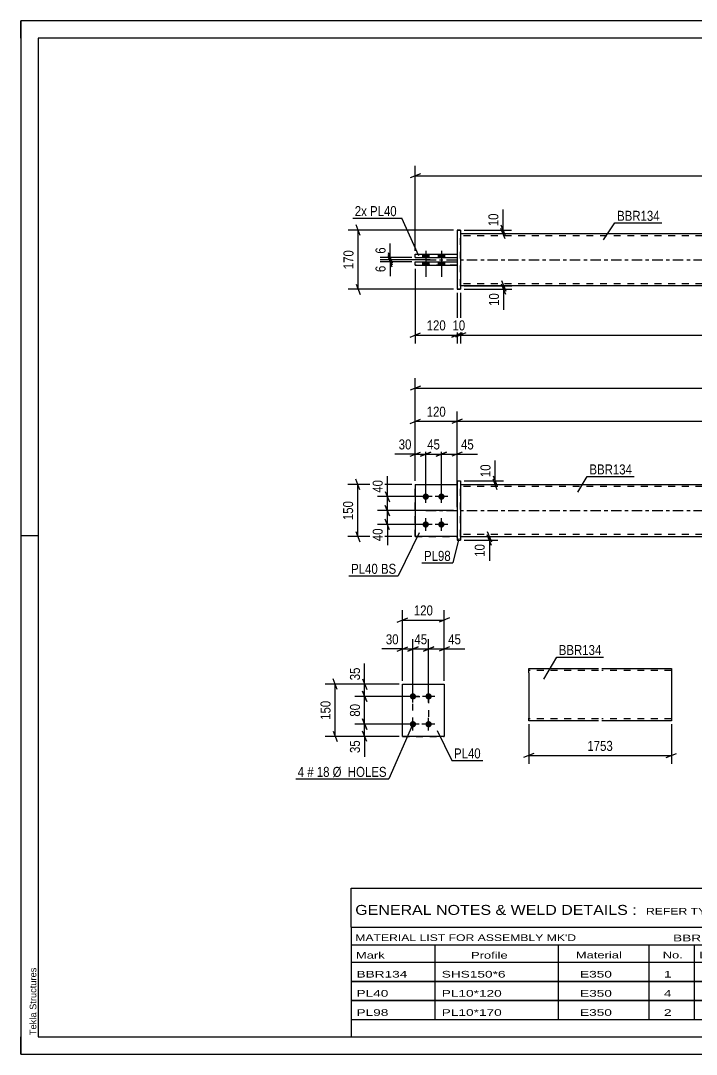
# Model space of a CAD drawing. Header units: millimetres. Extents: x 0 to 420, y 0 to 297.
# Drawn here: x 0 to 194.2, y 0 to 297 of the extents above; entities that cross this region are included whole.
import ezdxf

# ---------------------------------------------------------------- set-up
doc = ezdxf.new("R2010")
doc.units = ezdxf.units.MM
doc.linetypes.add('DXK_LINE_DOT2', pattern=[3.9198, 1.9599, -1.9599])
doc.linetypes.add('DXK_LINE_DOT3', pattern=[5.9187, 2.979, -0.9799, 0.9799, -0.9799])
doc.styles.add('Arial', font='ARIAL.TTF', dxfattribs={"height": 0.2})
doc.styles.add('Arial Narrow', font='ARIALN.TTF', dxfattribs={"height": 0.2})

# ---------------------------------------------------------------- blocks, each defined once
blk = doc.blocks.new('Unknown-580605680-1163')
at = {"color": 5, "linetype": 'Continuous'}
for p, q in [((420, 297), (0, 297)), ((0, 297), (0, 0)), ((0, 292), (0, 297)), ((415, 292), (5, 292)), ((5, 292), (5, 5)), ((5, 149), (0, 149)), ((0, 0), (0, 5)), ((5, 5), (415, 5)), ((0, 0), (420, 0))]:
    blk.add_line(p, q, dxfattribs=at)
at = {"color": 174, "linetype": 'Continuous', "style": 'Arial'}
blk.add_text('Tekla Structures', height=1.9102, rotation=90, dxfattribs=at).set_placement((4.5, 5.5))
blk = doc.blocks.new('Part-580605680-1818 - 1791')
at = {"color": 2, "linetype": 'Continuous'}
for p, q in [((125.41, 164.74), (126.41, 164.74)), ((125.41, 164.74), (125.41, 147.74)), ((126.41, 164.74), (126.41, 164.74)), ((126.41, 164.74), (126.41, 147.74)), ((125.41, 147.74), (126.41, 147.74))]:
    blk.add_line(p, q, dxfattribs=at)
at = {"color": 7, "linetype": 'DXK_LINE_DOT2'}
for p, q in [((125.41, 164.74), (126.41, 164.74)), ((125.41, 147.74), (126.41, 147.74))]:
    blk.add_line(p, q, dxfattribs=at)
blk = doc.blocks.new('Part-580605680-1808 - 1791')
at = {"color": 2, "linetype": 'Continuous'}
for p, q in [((113.41, 163.74), (125.41, 163.74)), ((113.41, 163.74), (113.41, 148.74)), ((125.41, 148.74), (113.41, 148.74)), ((113.41, 148.74), (113.41, 148.74))]:
    blk.add_line(p, q, dxfattribs=at)
at = {"color": 7, "linetype": 'DXK_LINE_DOT2'}
for p, q in [((113.41, 163.74), (125.41, 163.74)), ((125.41, 163.74), (125.41, 163.74)), ((125.41, 163.74), (125.41, 148.74)), ((113.41, 148.74), (125.41, 148.74))]:
    blk.add_line(p, q, dxfattribs=at)
blk = doc.blocks.new('Part-580605680-1813 - 1791')
at = {"color": 7, "linetype": 'DXK_LINE_DOT2'}
for p, q in [((113.41, 163.74), (125.41, 163.74)), ((113.41, 163.74), (125.41, 163.74)), ((113.41, 148.74), (113.41, 163.74)), ((125.41, 163.74), (125.41, 163.74)), ((125.41, 163.74), (125.41, 148.74)), ((113.41, 148.74), (125.41, 148.74)), ((125.41, 148.74), (113.41, 148.74)), ((113.41, 148.74), (113.41, 148.74))]:
    blk.add_line(p, q, dxfattribs=at)
blk = doc.blocks.new('Part-580605680-1828 - 1791')
at = {"color": 2, "linetype": 'Continuous'}
for p, q in [((126.41, 163.74), (301.73, 163.74)), ((126.41, 148.74), (301.73, 148.74))]:
    blk.add_line(p, q, dxfattribs=at)
at = {"color": 7, "linetype": 'DXK_LINE_DOT2'}
for p, q in [((126.41, 148.74), (126.41, 163.74)), ((301.73, 148.74), (301.73, 163.74)), ((301.73, 163.14), (126.41, 163.14)), ((301.73, 149.34), (126.41, 149.34))]:
    blk.add_line(p, q, dxfattribs=at)
at = {"color": 7, "linetype": 'DXK_LINE_DOT3'}
blk.add_line((116.41, 156.24), (311.73, 156.24), dxfattribs=at)
blk = doc.blocks.new('Bolt-580605680-1840 - 1791')
at = {"linetype": 'Continuous'}
for points in [[(116.41, 161.14), (116.6, 161.12), (116.78, 161.06), (116.94, 160.96), (117.08, 160.84), (117.19, 160.69), (117.27, 160.51), (117.31, 160.33), (117.31, 160.14), (117.27, 159.96), (117.19, 159.79), (117.08, 159.63), (116.94, 159.51), (116.78, 159.41), (116.6, 159.36), (116.41, 159.34), (116.22, 159.36), (116.04, 159.41), (115.88, 159.51), (115.74, 159.63), (115.63, 159.79), (115.55, 159.96), (115.52, 160.14), (115.52, 160.33), (115.55, 160.51), (115.63, 160.69), (115.74, 160.84), (115.88, 160.96), (116.04, 161.06), (116.22, 161.12)], [(120.91, 161.14), (121.1, 161.12), (121.28, 161.06), (121.44, 160.96), (121.58, 160.84), (121.69, 160.69), (121.77, 160.51), (121.81, 160.33), (121.81, 160.14), (121.77, 159.96), (121.69, 159.79), (121.58, 159.63), (121.44, 159.51), (121.28, 159.41), (121.1, 159.36), (120.91, 159.34), (120.72, 159.36), (120.54, 159.41), (120.38, 159.51), (120.24, 159.63), (120.13, 159.79), (120.05, 159.96), (120.02, 160.14), (120.02, 160.33), (120.05, 160.51), (120.13, 160.69), (120.24, 160.84), (120.38, 160.96), (120.54, 161.06), (120.72, 161.12)], [(116.41, 153.14), (116.6, 153.12), (116.78, 153.06), (116.94, 152.96), (117.08, 152.84), (117.19, 152.69), (117.27, 152.51), (117.31, 152.33), (117.31, 152.14), (117.27, 151.96), (117.19, 151.79), (117.08, 151.63), (116.94, 151.51), (116.78, 151.41), (116.6, 151.36), (116.41, 151.34), (116.22, 151.36), (116.04, 151.41), (115.88, 151.51), (115.74, 151.63), (115.63, 151.79), (115.55, 151.96), (115.52, 152.14), (115.52, 152.33), (115.55, 152.51), (115.63, 152.69), (115.74, 152.84), (115.88, 152.96), (116.04, 153.06), (116.22, 153.12)], [(120.91, 153.14), (121.1, 153.12), (121.28, 153.06), (121.44, 152.96), (121.58, 152.84), (121.69, 152.69), (121.77, 152.51), (121.81, 152.33), (121.81, 152.14), (121.77, 151.96), (121.69, 151.79), (121.58, 151.63), (121.44, 151.51), (121.28, 151.41), (121.1, 151.36), (120.91, 151.34), (120.72, 151.36), (120.54, 151.41), (120.38, 151.51), (120.24, 151.63), (120.13, 151.79), (120.05, 151.96), (120.02, 152.14), (120.02, 152.33), (120.05, 152.51), (120.13, 152.69), (120.24, 152.84), (120.38, 152.96), (120.54, 153.06), (120.72, 153.12)]]:
    blk.add_hatch(color=1, dxfattribs=at).paths.add_polyline_path(points)
at = {"color": 1, "linetype": 'Continuous'}
for p, q in [((116.41, 158.44), (116.41, 162.04)), ((120.91, 158.44), (120.91, 162.04)), ((118.21, 160.24), (114.61, 160.24)), ((122.71, 160.24), (119.11, 160.24)), ((118.21, 152.24), (114.61, 152.24)), ((116.41, 150.44), (116.41, 154.04)), ((122.71, 152.24), (119.11, 152.24)), ((120.91, 150.44), (120.91, 154.04))]:
    blk.add_line(p, q, dxfattribs=at)
blk = doc.blocks.new('Bolt-580605680-2132 - 2128')
at = {"linetype": 'Continuous'}
for points in [[(115.51, 228.91), (117.31, 228.91), (117.31, 229.91), (115.51, 229.91)], [(115.51, 228.91), (117.31, 228.91), (117.31, 229.91), (115.51, 229.91)], [(120.01, 228.91), (121.81, 228.91), (121.81, 229.91), (120.01, 229.91)], [(120.01, 228.91), (121.81, 228.91), (121.81, 229.91), (120.01, 229.91)], [(115.51, 226.71), (117.31, 226.71), (117.31, 227.71), (115.51, 227.71)], [(115.51, 226.71), (117.31, 226.71), (117.31, 227.71), (115.51, 227.71)], [(120.01, 226.71), (121.81, 226.71), (121.81, 227.71), (120.01, 227.71)], [(120.01, 226.71), (121.81, 226.71), (121.81, 227.71), (120.01, 227.71)]]:
    blk.add_hatch(color=1, dxfattribs=at).paths.add_polyline_path(points)
at = {"color": 1, "linetype": 'Continuous'}
for p, q in [((115.51, 229.91), (115.51, 228.91)), ((115.51, 229.91), (115.51, 228.91)), ((116.41, 230.91), (116.41, 223.41)), ((116.41, 230.91), (116.41, 223.41)), ((117.31, 229.91), (117.31, 228.91)), ((117.31, 229.91), (117.31, 228.91)), ((120.01, 229.91), (120.01, 228.91)), ((120.01, 229.91), (120.01, 228.91)), ((120.91, 230.91), (120.91, 223.41)), ((120.91, 230.91), (120.91, 223.41)), ((121.81, 229.91), (121.81, 228.91)), ((121.81, 229.91), (121.81, 228.91)), ((115.51, 227.71), (115.51, 226.71)), ((115.51, 227.71), (115.51, 226.71)), ((117.31, 227.71), (117.31, 226.71)), ((117.31, 227.71), (117.31, 226.71)), ((120.01, 227.71), (120.01, 226.71)), ((120.01, 227.71), (120.01, 226.71)), ((121.81, 227.71), (121.81, 226.71)), ((121.81, 227.71), (121.81, 226.71))]:
    blk.add_line(p, q, dxfattribs=at)
blk = doc.blocks.new('Part-580605680-2138 - 2128')
at = {"color": 2, "linetype": 'Continuous'}
for p, q in [((126.41, 235.81), (301.73, 235.81)), ((301.73, 220.81), (126.41, 220.81))]:
    blk.add_line(p, q, dxfattribs=at)
at = {"color": 7, "linetype": 'DXK_LINE_DOT2'}
for p, q in [((126.41, 220.81), (126.41, 235.81)), ((301.73, 235.21), (126.41, 235.21)), ((301.73, 235.81), (301.73, 220.81)), ((301.73, 221.41), (126.41, 221.41))]:
    blk.add_line(p, q, dxfattribs=at)
at = {"color": 7, "linetype": 'DXK_LINE_DOT3'}
blk.add_line((116.41, 228.31), (311.73, 228.31), dxfattribs=at)
blk = doc.blocks.new('Part-580605680-2144 - 2128')
at = {"color": 2, "linetype": 'Continuous'}
for p, q in [((113.41, 227.71), (125.41, 227.71)), ((113.41, 226.71), (113.41, 227.71)), ((113.41, 226.71), (125.41, 226.71)), ((113.41, 226.71), (113.41, 226.71))]:
    blk.add_line(p, q, dxfattribs=at)
at = {"color": 7, "linetype": 'DXK_LINE_DOT2'}
for p, q in [((113.41, 227.71), (125.41, 227.71)), ((125.41, 226.71), (113.41, 226.71)), ((125.41, 227.71), (125.41, 226.71))]:
    blk.add_line(p, q, dxfattribs=at)
blk = doc.blocks.new('Part-580605680-2149 - 2128')
at = {"color": 2, "linetype": 'Continuous'}
for p, q in [((113.41, 229.91), (125.41, 229.91)), ((113.41, 228.91), (113.41, 229.91)), ((113.41, 228.91), (125.41, 228.91)), ((113.41, 228.91), (113.41, 228.91))]:
    blk.add_line(p, q, dxfattribs=at)
at = {"color": 7, "linetype": 'DXK_LINE_DOT2'}
for p, q in [((113.41, 229.91), (125.41, 229.91)), ((113.41, 229.91), (113.41, 229.91)), ((113.41, 228.91), (125.41, 228.91)), ((125.41, 229.91), (125.41, 228.91))]:
    blk.add_line(p, q, dxfattribs=at)
blk = doc.blocks.new('Part-580605680-2150 - 2128')
at = {"color": 2, "linetype": 'Continuous'}
for p, q in [((125.41, 236.81), (126.41, 236.81)), ((125.41, 236.81), (125.41, 219.81)), ((126.41, 236.81), (126.41, 236.81)), ((126.41, 236.81), (126.41, 219.81)), ((126.41, 219.81), (125.41, 219.81)), ((125.41, 219.81), (125.41, 219.81))]:
    blk.add_line(p, q, dxfattribs=at)
at = {"color": 7, "linetype": 'DXK_LINE_DOT2'}
for p, q in [((126.41, 236.81), (125.41, 236.81)), ((126.41, 236.81), (126.41, 236.81)), ((125.41, 219.81), (126.41, 219.81))]:
    blk.add_line(p, q, dxfattribs=at)
blk = doc.blocks.new('Bolt-580605680-1444 - 1410')
at = {"linetype": 'Continuous'}
for points in [[(112.73, 101.95), (112.54, 101.97), (112.36, 102.02), (112.2, 102.12), (112.06, 102.24), (111.95, 102.4), (111.87, 102.57), (111.83, 102.75), (111.83, 102.94), (111.87, 103.12), (111.95, 103.3), (112.06, 103.45), (112.2, 103.57), (112.36, 103.67), (112.54, 103.73), (112.73, 103.75), (112.92, 103.73), (113.09, 103.67), (113.26, 103.57), (113.4, 103.45), (113.51, 103.3), (113.58, 103.12), (113.62, 102.94), (113.62, 102.75), (113.58, 102.57), (113.51, 102.4), (113.4, 102.24), (113.26, 102.12), (113.09, 102.02), (112.92, 101.97)], [(117.23, 101.95), (117.04, 101.97), (116.86, 102.02), (116.7, 102.12), (116.56, 102.24), (116.45, 102.4), (116.37, 102.57), (116.33, 102.75), (116.33, 102.94), (116.37, 103.12), (116.45, 103.3), (116.56, 103.45), (116.7, 103.57), (116.86, 103.67), (117.04, 103.73), (117.23, 103.75), (117.42, 103.73), (117.59, 103.67), (117.76, 103.57), (117.9, 103.45), (118.01, 103.3), (118.08, 103.12), (118.12, 102.94), (118.12, 102.75), (118.08, 102.57), (118.01, 102.4), (117.9, 102.24), (117.76, 102.12), (117.59, 102.02), (117.42, 101.97)], [(112.73, 93.95), (112.54, 93.97), (112.36, 94.02), (112.2, 94.12), (112.06, 94.24), (111.95, 94.4), (111.87, 94.57), (111.83, 94.75), (111.83, 94.94), (111.87, 95.12), (111.95, 95.3), (112.06, 95.45), (112.2, 95.57), (112.36, 95.67), (112.54, 95.73), (112.73, 95.75), (112.92, 95.73), (113.09, 95.67), (113.26, 95.57), (113.4, 95.45), (113.51, 95.3), (113.58, 95.12), (113.62, 94.94), (113.62, 94.75), (113.58, 94.57), (113.51, 94.4), (113.4, 94.24), (113.26, 94.12), (113.09, 94.02), (112.92, 93.97)], [(117.23, 93.95), (117.04, 93.97), (116.86, 94.02), (116.7, 94.12), (116.56, 94.24), (116.45, 94.4), (116.37, 94.57), (116.33, 94.75), (116.33, 94.94), (116.37, 95.12), (116.45, 95.3), (116.56, 95.45), (116.7, 95.57), (116.86, 95.67), (117.04, 95.73), (117.23, 95.75), (117.42, 95.73), (117.59, 95.67), (117.76, 95.57), (117.9, 95.45), (118.01, 95.3), (118.08, 95.12), (118.12, 94.94), (118.12, 94.75), (118.08, 94.57), (118.01, 94.4), (117.9, 94.24), (117.76, 94.12), (117.59, 94.02), (117.42, 93.97)]]:
    blk.add_hatch(color=1, dxfattribs=at).paths.add_polyline_path(points)
at = {"color": 1, "linetype": 'Continuous'}
for p, q in [((112.73, 101.05), (112.73, 104.65)), ((117.23, 101.05), (117.23, 104.65)), ((114.53, 102.85), (110.93, 102.85)), ((119.03, 102.85), (115.43, 102.85)), ((112.73, 93.05), (112.73, 96.65)), ((117.23, 93.05), (117.23, 96.65)), ((114.53, 94.85), (110.93, 94.85)), ((119.03, 94.85), (115.43, 94.85))]:
    blk.add_line(p, q, dxfattribs=at)
blk = doc.blocks.new('Part-580605680-1459 - 1410')
at = {"color": 2, "linetype": 'Continuous'}
for p, q in [((109.73, 106.35), (121.73, 106.35)), ((109.73, 91.35), (109.73, 106.35)), ((121.73, 106.35), (121.73, 106.35)), ((121.73, 106.35), (121.73, 91.35)), ((121.73, 91.35), (109.73, 91.35)), ((109.73, 91.35), (109.73, 91.35))]:
    blk.add_line(p, q, dxfattribs=at)
at = {"color": 7, "linetype": 'DXK_LINE_DOT2'}
for p, q in [((109.73, 106.35), (121.73, 106.35)), ((109.73, 91.35), (121.73, 91.35)), ((109.73, 91.35), (109.73, 91.35))]:
    blk.add_line(p, q, dxfattribs=at)
blk = doc.blocks.new('Part-580605680-1275 - 1255')
at = {"color": 2, "linetype": 'Continuous'}
for p, q in [((146.01, 109.64), (146.01, 110.84)), ((146.01, 110.84), (166.01, 110.84)), ((167.01, 110.84), (187.01, 110.84)), ((187.01, 110.84), (187.01, 110.75)), ((187.01, 110.75), (187.01, 109.64)), ((146.01, 109.64), (146.01, 96.58)), ((187.01, 109.64), (187.01, 95.84)), ((146.01, 95.93), (146.01, 96.58)), ((146.01, 95.84), (146.01, 95.93)), ((166.01, 95.84), (146.01, 95.84)), ((187.01, 95.84), (167.01, 95.84))]:
    blk.add_line(p, q, dxfattribs=at)
at = {"color": 7, "linetype": 'DXK_LINE_DOT2'}
for p, q in [((166.01, 110.24), (146.01, 110.24)), ((187.01, 110.24), (167.01, 110.24)), ((187.01, 110.49), (187.01, 109.64)), ((146.01, 96.58), (146.01, 96.19)), ((146.01, 96.44), (146.01, 96.49)), ((166.01, 96.44), (146.01, 96.44)), ((187.01, 96.44), (167.01, 96.44)), ((187.01, 96.49), (187.01, 96.58)), ((187.01, 96.44), (187.01, 96.49)), ((187.01, 96.44), (187.01, 96.49))]:
    blk.add_line(p, q, dxfattribs=at)
blk = doc.blocks.new('Rectangle-580605680-1568 - 1410')
at = {"color": 1, "linetype": 'DXK_LINE_DOT2'}
blk.add_lwpolyline([(112.73, 102.85), (117.23, 102.85), (117.23, 94.85), (112.73, 94.85), (112.73, 102.85)], close=True, dxfattribs=at)
blk = doc.blocks.new('StraightDimension-580605680-2071 - 1791')
at = {"color": 7, "linetype": 'Continuous'}
for p, q in [((127.41, 148.74), (137.09, 148.74)), ((134.09, 150.24), (135.29, 147.24)), ((135.29, 146.24), (134.09, 149.24)), ((134.69, 147.74), (134.69, 148.74)), ((127.41, 147.74), (137.09, 147.74))]:
    blk.add_line(p, q, dxfattribs=at)
at = {"color": 0}
blk.add_wipeout([(133.94, 147.21), (129.74, 147.21), (129.74, 142.35), (133.94, 142.35)], dxfattribs=at)
at = {"color": 7, "linetype": 'Continuous'}
blk.add_line((134.69, 147.74), (134.69, 141.83), dxfattribs=at)
blk.add_line((134.69, 147.74), (134.69, 141.83), dxfattribs=at)
at = {"color": 3, "style": 'Arial Narrow'}
blk.add_text('10', height=2.863, rotation=90.0002, dxfattribs=at).set_placement((133.34, 142.95))
blk = doc.blocks.new('StraightDimension-580605680-2015 - 1791')
at = {"color": 7, "linetype": 'Continuous'}
for p, q in [((120.91, 161.24), (120.91, 175.31)), ((125.41, 164.74), (125.41, 175.31)), ((119.41, 171.86), (122.41, 173.06)), ((120.91, 172.46), (125.41, 172.46)), ((126.91, 173.06), (123.91, 171.86))]:
    blk.add_line(p, q, dxfattribs=at)
at = {"color": 0}
blk.add_wipeout([(130.79, 173.21), (130.79, 177.41), (125.94, 177.41), (125.94, 173.21)], dxfattribs=at)
at = {"color": 7, "linetype": 'Continuous'}
blk.add_line((125.41, 172.46), (131.32, 172.46), dxfattribs=at)
blk.add_line((125.41, 172.46), (131.32, 172.46), dxfattribs=at)
at = {"color": 3, "style": 'Arial Narrow'}
blk.add_text('45', height=2.863, dxfattribs=at).set_placement((126.54, 173.81))
blk = doc.blocks.new('StraightDimension-580605680-1951 - 1791')
at = {"color": 7, "linetype": 'Continuous'}
for p, q in [((125.41, 157.24), (125.41, 184.73)), ((302.73, 164.74), (302.73, 184.73)), ((126.91, 182.48), (123.91, 181.28)), ((125.41, 181.88), (302.73, 181.88)), ((301.23, 181.28), (304.23, 182.48))]:
    blk.add_line(p, q, dxfattribs=at)
at = {"color": 0}
blk.add_wipeout([(218.33, 182.63), (218.33, 186.83), (209.81, 186.83), (209.81, 182.63)], dxfattribs=at)
at = {"color": 3, "style": 'Arial Narrow'}
blk.add_text('1773', height=2.863, dxfattribs=at).set_placement((210.41, 183.23))
blk = doc.blocks.new('StraightDimension-580605680-1936 - 1791')
at = {"color": 7, "linetype": 'Continuous'}
for p, q in [((113.41, 164.74), (113.41, 184.73)), ((125.41, 157.24), (125.41, 184.73)), ((111.91, 181.28), (114.91, 182.48)), ((113.41, 181.88), (125.41, 181.88)), ((126.91, 182.48), (123.91, 181.28))]:
    blk.add_line(p, q, dxfattribs=at)
at = {"color": 0}
blk.add_wipeout([(122.75, 182.63), (122.75, 186.83), (116.07, 186.83), (116.07, 182.63)], dxfattribs=at)
at = {"color": 3, "style": 'Arial Narrow'}
blk.add_text('120', height=2.863, dxfattribs=at).set_placement((116.67, 183.23))
blk = doc.blocks.new('StraightDimension-580605680-1897 - 1791')
at = {"color": 7, "linetype": 'Continuous'}
for p, q in [((113.41, 164.74), (113.41, 194.24)), ((314.73, 164.74), (314.73, 194.24)), ((114.91, 191.99), (111.91, 190.79)), ((113.41, 191.39), (314.73, 191.39)), ((313.23, 190.79), (316.23, 191.99))]:
    blk.add_line(p, q, dxfattribs=at)
at = {"color": 0}
blk.add_wipeout([(218.33, 192.14), (218.33, 196.34), (209.81, 196.34), (209.81, 192.14)], dxfattribs=at)
at = {"color": 3, "style": 'Arial Narrow'}
blk.add_text('2013', height=2.863, dxfattribs=at).set_placement((210.41, 192.74))
blk = doc.blocks.new('StraightDimension-580605680-2032 - 1791')
at = {"color": 7, "linetype": 'Continuous'}
for p, q in [((112.41, 163.74), (94.02, 163.74)), ((97.47, 162.24), (96.27, 165.24)), ((96.87, 148.74), (96.87, 163.74)), ((112.41, 148.74), (94.02, 148.74)), ((96.27, 150.24), (97.47, 147.24))]:
    blk.add_line(p, q, dxfattribs=at)
at = {"color": 0}
blk.add_wipeout([(96.12, 159.58), (91.92, 159.58), (91.92, 152.89), (96.12, 152.89)], dxfattribs=at)
at = {"color": 3, "style": 'Arial Narrow'}
blk.add_text('150', height=2.863, rotation=90.0002, dxfattribs=at).set_placement((95.52, 153.49))
blk = doc.blocks.new('StraightDimension-580605680-1842 - 1791')
at = {"color": 7, "linetype": 'Continuous'}
for p, q in [((127.41, 164.74), (138.75, 164.74)), ((127.41, 163.74), (138.75, 163.74)), ((135.75, 166.24), (136.95, 163.24)), ((136.95, 162.24), (135.75, 165.24)), ((136.35, 163.74), (136.35, 164.74))]:
    blk.add_line(p, q, dxfattribs=at)
at = {"color": 0}
blk.add_wipeout([(135.6, 170.12), (131.4, 170.12), (131.4, 165.26), (135.6, 165.26)], dxfattribs=at)
at = {"color": 7, "linetype": 'Continuous'}
blk.add_line((136.35, 164.74), (136.35, 170.64), dxfattribs=at)
blk.add_line((136.35, 164.74), (136.35, 170.64), dxfattribs=at)
at = {"color": 3, "style": 'Arial Narrow'}
blk.add_text('10', height=2.863, rotation=90.0002, dxfattribs=at).set_placement((135, 165.86))
blk = doc.blocks.new('StraightDimension-580605680-1986 - 1791')
at = {"color": 7, "linetype": 'Continuous'}
for p, q in [((113.41, 164.74), (113.41, 175.31)), ((116.41, 161.24), (116.41, 175.31)), ((111.91, 171.86), (114.91, 173.06)), ((113.41, 172.46), (116.41, 172.46)), ((117.91, 173.06), (114.91, 171.86))]:
    blk.add_line(p, q, dxfattribs=at)
at = {"color": 0}
blk.add_wipeout([(112.89, 173.21), (112.89, 177.41), (108.03, 177.41), (108.03, 173.21)], dxfattribs=at)
at = {"color": 7, "linetype": 'Continuous'}
blk.add_line((113.41, 172.46), (107.5, 172.46), dxfattribs=at)
blk.add_line((113.41, 172.46), (107.5, 172.46), dxfattribs=at)
at = {"color": 3, "style": 'Arial Narrow'}
blk.add_text('30', height=2.863, dxfattribs=at).set_placement((108.63, 173.81))
blk = doc.blocks.new('StraightDimension-580605680-2002 - 1791')
at = {"color": 7, "linetype": 'Continuous'}
for p, q in [((116.41, 161.24), (116.41, 175.31)), ((120.91, 161.24), (120.91, 175.31)), ((114.91, 171.86), (117.91, 173.06)), ((116.41, 172.46), (120.91, 172.46)), ((122.41, 173.06), (119.41, 171.86))]:
    blk.add_line(p, q, dxfattribs=at)
at = {"color": 0}
blk.add_wipeout([(121.09, 173.21), (121.09, 177.41), (116.23, 177.41), (116.23, 173.21)], dxfattribs=at)
at = {"color": 3, "style": 'Arial Narrow'}
blk.add_text('45', height=2.863, dxfattribs=at).set_placement((116.83, 173.81))
blk = doc.blocks.new('StraightDimension-580605680-2052 - 1791')
at = {"color": 7, "linetype": 'Continuous'}
for p, q in [((104.78, 157.74), (105.98, 154.74)), ((124.41, 156.24), (102.53, 156.24)), ((105.38, 152.24), (105.38, 156.24)), ((115.41, 152.24), (102.53, 152.24)), ((105.98, 150.74), (104.78, 153.74))]:
    blk.add_line(p, q, dxfattribs=at)
at = {"color": 0}
blk.add_wipeout([(104.63, 151.71), (100.43, 151.71), (100.43, 146.85), (104.63, 146.85)], dxfattribs=at)
at = {"color": 7, "linetype": 'Continuous'}
blk.add_line((105.38, 152.24), (105.38, 146.33), dxfattribs=at)
blk.add_line((105.38, 152.24), (105.38, 146.33), dxfattribs=at)
at = {"color": 3, "style": 'Arial Narrow'}
blk.add_text('40', height=2.863, rotation=90.0002, dxfattribs=at).set_placement((104.03, 147.45))
blk = doc.blocks.new('StraightDimension-580605680-2061 - 1791')
at = {"color": 7, "linetype": 'Continuous'}
for p, q in [((104.78, 161.74), (105.98, 158.74)), ((115.41, 160.24), (102.53, 160.24)), ((105.98, 154.74), (104.78, 157.74)), ((105.38, 156.24), (105.38, 160.24)), ((124.41, 156.24), (102.53, 156.24))]:
    blk.add_line(p, q, dxfattribs=at)
at = {"color": 0}
blk.add_wipeout([(104.63, 165.62), (100.43, 165.62), (100.43, 160.76), (104.63, 160.76)], dxfattribs=at)
at = {"color": 7, "linetype": 'Continuous'}
blk.add_line((105.38, 160.24), (105.38, 166.14), dxfattribs=at)
blk.add_line((105.38, 160.24), (105.38, 166.14), dxfattribs=at)
at = {"color": 3, "style": 'Arial Narrow'}
blk.add_text('40', height=2.863, rotation=90.0002, dxfattribs=at).set_placement((104.03, 161.36))
blk = doc.blocks.new('StraightDimension-580605680-2196 - 2128')
at = {"color": 7, "linetype": 'Continuous'}
for p, q in [((126.41, 218.81), (126.41, 204.26)), ((301.73, 218.81), (301.73, 204.26)), ((127.91, 207.26), (124.91, 206.06)), ((126.41, 206.66), (301.73, 206.66)), ((300.23, 206.06), (303.23, 207.26))]:
    blk.add_line(p, q, dxfattribs=at)
at = {"color": 0}
blk.add_wipeout([(218.33, 207.41), (218.33, 211.61), (209.81, 211.61), (209.81, 207.41)], dxfattribs=at)
at = {"color": 3, "style": 'Arial Narrow'}
blk.add_text('1753', height=2.863, dxfattribs=at).set_placement((210.41, 208.01))
blk = doc.blocks.new('StraightDimension-580605680-2213 - 2128')
at = {"color": 7, "linetype": 'Continuous'}
for p, q in [((113.41, 225.71), (113.41, 204.26)), ((125.41, 218.81), (125.41, 204.26)), ((111.91, 206.06), (114.91, 207.26)), ((113.41, 206.66), (125.41, 206.66)), ((126.91, 207.26), (123.91, 206.06))]:
    blk.add_line(p, q, dxfattribs=at)
at = {"color": 0}
blk.add_wipeout([(122.75, 207.41), (122.75, 211.61), (116.07, 211.61), (116.07, 207.41)], dxfattribs=at)
at = {"color": 3, "style": 'Arial Narrow'}
blk.add_text('120', height=2.863, dxfattribs=at).set_placement((116.67, 208.01))
blk = doc.blocks.new('StraightDimension-580605680-2162 - 2128')
at = {"color": 7, "linetype": 'Continuous'}
for p, q in [((127.41, 220.81), (141.19, 220.81)), ((127.41, 219.81), (141.19, 219.81)), ((138.19, 222.31), (139.39, 219.31)), ((139.39, 218.31), (138.19, 221.31)), ((138.79, 219.81), (138.79, 220.81))]:
    blk.add_line(p, q, dxfattribs=at)
at = {"color": 0}
blk.add_wipeout([(138.04, 219.29), (133.84, 219.29), (133.84, 214.43), (138.04, 214.43)], dxfattribs=at)
at = {"color": 7, "linetype": 'Continuous'}
blk.add_line((138.79, 219.81), (138.79, 213.9), dxfattribs=at)
blk.add_line((138.79, 219.81), (138.79, 213.9), dxfattribs=at)
at = {"color": 3, "style": 'Arial Narrow'}
blk.add_text('10', height=2.863, rotation=90.0002, dxfattribs=at).set_placement((137.44, 215.03))
blk = doc.blocks.new('StraightDimension-580605680-2172 - 2128')
at = {"color": 7, "linetype": 'Continuous'}
for p, q in [((97.58, 235.31), (96.38, 238.31)), ((124.41, 236.81), (94.13, 236.81)), ((96.98, 219.81), (96.98, 236.81)), ((124.41, 219.81), (94.13, 219.81)), ((96.38, 221.31), (97.58, 218.31))]:
    blk.add_line(p, q, dxfattribs=at)
at = {"color": 0}
blk.add_wipeout([(96.23, 231.65), (92.03, 231.65), (92.03, 224.97), (96.23, 224.97)], dxfattribs=at)
at = {"color": 3, "style": 'Arial Narrow'}
blk.add_text('170', height=2.863, rotation=90.0002, dxfattribs=at).set_placement((95.63, 225.57))
blk = doc.blocks.new('StraightDimension-580605680-2185 - 2128')
at = {"color": 7, "linetype": 'Continuous'}
for p, q in [((114.91, 253.03), (111.91, 251.83)), ((113.41, 230.91), (113.41, 255.28)), ((313.23, 251.83), (316.23, 253.03)), ((314.73, 230.91), (314.73, 255.28)), ((113.41, 252.43), (314.73, 252.43))]:
    blk.add_line(p, q, dxfattribs=at)
at = {"color": 0}
blk.add_wipeout([(218.33, 253.18), (218.33, 257.38), (209.81, 257.38), (209.81, 253.18)], dxfattribs=at)
at = {"color": 3, "style": 'Arial Narrow'}
blk.add_text('2013', height=2.863, dxfattribs=at).set_placement((210.41, 253.78))
blk = doc.blocks.new('StraightDimension-580605680-2204 - 2128')
at = {"color": 7, "linetype": 'Continuous'}
for p, q in [((125.41, 218.81), (125.41, 204.26)), ((126.41, 218.81), (126.41, 204.26)), ((123.91, 206.06), (126.91, 207.26)), ((127.91, 207.26), (124.91, 206.06)), ((125.41, 206.66), (126.41, 206.66))]:
    blk.add_line(p, q, dxfattribs=at)
at = {"color": 0}
blk.add_wipeout([(128.34, 207.41), (128.34, 211.61), (123.48, 211.61), (123.48, 207.41)], dxfattribs=at)
at = {"color": 3, "style": 'Arial Narrow'}
blk.add_text('10', height=2.863, dxfattribs=at).set_placement((124.08, 208.01))
blk = doc.blocks.new('StraightDimension-580605680-2253 - 2128')
at = {"color": 7, "linetype": 'Continuous'}
for p, q in [((138.02, 238.31), (139.22, 235.31)), ((127.41, 236.81), (141.02, 236.81)), ((127.41, 235.81), (141.02, 235.81)), ((139.22, 234.31), (138.02, 237.31)), ((138.62, 235.81), (138.62, 236.81))]:
    blk.add_line(p, q, dxfattribs=at)
at = {"color": 0}
blk.add_wipeout([(137.87, 242.19), (133.67, 242.19), (133.67, 237.34), (137.87, 237.34)], dxfattribs=at)
at = {"color": 7, "linetype": 'Continuous'}
blk.add_line((138.62, 236.81), (138.62, 242.72), dxfattribs=at)
blk.add_line((138.62, 236.81), (138.62, 242.72), dxfattribs=at)
at = {"color": 3, "style": 'Arial Narrow'}
blk.add_text('10', height=2.863, rotation=90.0002, dxfattribs=at).set_placement((137.27, 237.94))
blk = doc.blocks.new('StraightDimension-580605680-2293 - 2128')
at = {"color": 7, "linetype": 'Continuous'}
for p, q in [((112.41, 228.91), (103.34, 228.91)), ((105.59, 230.41), (106.79, 227.41)), ((106.79, 226.81), (105.59, 229.81)), ((106.19, 228.31), (106.19, 228.91)), ((117.66, 228.31), (103.34, 228.31))]:
    blk.add_line(p, q, dxfattribs=at)
at = {"color": 0}
blk.add_wipeout([(105.44, 232.46), (101.24, 232.46), (101.24, 229.44), (105.44, 229.44)], dxfattribs=at)
at = {"color": 7, "linetype": 'Continuous'}
blk.add_line((106.19, 228.91), (106.19, 232.99), dxfattribs=at)
blk.add_line((106.19, 228.91), (106.19, 232.99), dxfattribs=at)
at = {"color": 3, "style": 'Arial Narrow'}
blk.add_text('6', height=2.86, rotation=90.0002, dxfattribs=at).set_placement((104.84, 230.04))
blk = doc.blocks.new('StraightDimension-580605680-2303 - 2128')
at = {"color": 7, "linetype": 'Continuous'}
for p, q in [((105.59, 229.81), (106.79, 226.81)), ((106.79, 226.21), (105.59, 229.21)), ((117.66, 228.31), (103.34, 228.31)), ((112.41, 227.71), (103.34, 227.71)), ((106.19, 227.71), (106.19, 228.31))]:
    blk.add_line(p, q, dxfattribs=at)
at = {"color": 0}
blk.add_wipeout([(105.44, 227.19), (101.24, 227.19), (101.24, 224.16), (105.44, 224.16)], dxfattribs=at)
at = {"color": 7, "linetype": 'Continuous'}
blk.add_line((106.19, 227.71), (106.19, 223.63), dxfattribs=at)
blk.add_line((106.19, 227.71), (106.19, 223.63), dxfattribs=at)
at = {"color": 3, "style": 'Arial Narrow'}
blk.add_text('6', height=2.86, rotation=90.0002, dxfattribs=at).set_placement((104.84, 224.76))
blk = doc.blocks.new('StraightDimension-580605680-1491 - 1410')
at = {"color": 7, "linetype": 'Continuous'}
for p, q in [((112.73, 103.85), (112.73, 119.32)), ((117.23, 103.85), (117.23, 119.32)), ((111.23, 115.87), (114.23, 117.07)), ((112.73, 116.47), (117.23, 116.47)), ((118.73, 117.07), (115.73, 115.87))]:
    blk.add_line(p, q, dxfattribs=at)
at = {"color": 0}
blk.add_wipeout([(117.41, 117.22), (117.41, 121.42), (112.55, 121.42), (112.55, 117.22)], dxfattribs=at)
at = {"color": 3, "style": 'Arial Narrow'}
blk.add_text('45', height=2.863, dxfattribs=at).set_placement((113.15, 117.82))
blk = doc.blocks.new('StraightDimension-580605680-1461 - 1410')
at = {"color": 7, "linetype": 'Continuous'}
for p, q in [((108.23, 124.17), (111.23, 125.37)), ((109.73, 107.35), (109.73, 127.62)), ((109.73, 124.77), (121.73, 124.77)), ((123.23, 125.37), (120.23, 124.17)), ((121.73, 107.35), (121.73, 127.62))]:
    blk.add_line(p, q, dxfattribs=at)
at = {"color": 0}
blk.add_wipeout([(119.07, 125.52), (119.07, 129.72), (112.39, 129.72), (112.39, 125.52)], dxfattribs=at)
at = {"color": 3, "style": 'Arial Narrow'}
blk.add_text('120', height=2.863, dxfattribs=at).set_placement((112.99, 126.12))
blk = doc.blocks.new('StraightDimension-580605680-1478 - 1410')
at = {"color": 7, "linetype": 'Continuous'}
for p, q in [((117.23, 103.85), (117.23, 119.32)), ((121.73, 107.35), (121.73, 119.32)), ((115.73, 115.87), (118.73, 117.07)), ((117.23, 116.47), (121.73, 116.47)), ((123.23, 117.07), (120.23, 115.87))]:
    blk.add_line(p, q, dxfattribs=at)
at = {"color": 0}
blk.add_wipeout([(127.11, 117.22), (127.11, 121.42), (122.25, 121.42), (122.25, 117.22)], dxfattribs=at)
at = {"color": 7, "linetype": 'Continuous'}
blk.add_line((121.73, 116.47), (127.63, 116.47), dxfattribs=at)
blk.add_line((121.73, 116.47), (127.63, 116.47), dxfattribs=at)
at = {"color": 3, "style": 'Arial Narrow'}
blk.add_text('45', height=2.863, dxfattribs=at).set_placement((122.85, 117.82))
blk = doc.blocks.new('StraightDimension-580605680-1501 - 1410')
at = {"color": 7, "linetype": 'Continuous'}
for p, q in [((109.73, 107.35), (109.73, 119.32)), ((112.73, 103.85), (112.73, 119.32)), ((108.23, 115.87), (111.23, 117.07)), ((109.73, 116.47), (112.73, 116.47)), ((114.23, 117.07), (111.23, 115.87))]:
    blk.add_line(p, q, dxfattribs=at)
at = {"color": 0}
blk.add_wipeout([(109.2, 117.22), (109.2, 121.42), (104.35, 121.42), (104.35, 117.22)], dxfattribs=at)
at = {"color": 7, "linetype": 'Continuous'}
blk.add_line((109.73, 116.47), (103.82, 116.47), dxfattribs=at)
blk.add_line((109.73, 116.47), (103.82, 116.47), dxfattribs=at)
at = {"color": 3, "style": 'Arial Narrow'}
blk.add_text('30', height=2.863, dxfattribs=at).set_placement((104.95, 117.82))
blk = doc.blocks.new('StraightDimension-580605680-1515 - 1410')
at = {"color": 7, "linetype": 'Continuous'}
for p, q in [((90.98, 104.85), (89.78, 107.85)), ((108.73, 106.35), (87.53, 106.35)), ((90.38, 91.35), (90.38, 106.35)), ((89.78, 92.85), (90.98, 89.85)), ((108.73, 91.35), (87.53, 91.35))]:
    blk.add_line(p, q, dxfattribs=at)
at = {"color": 0}
blk.add_wipeout([(89.63, 102.19), (85.43, 102.19), (85.43, 95.5), (89.63, 95.5)], dxfattribs=at)
at = {"color": 3, "style": 'Arial Narrow'}
blk.add_text('150', height=2.863, rotation=90.0002, dxfattribs=at).set_placement((89.03, 96.1))
blk = doc.blocks.new('StraightDimension-580605680-1532 - 1410')
at = {"color": 7, "linetype": 'Continuous'}
for p, q in [((98.24, 107.85), (99.44, 104.85)), ((108.73, 106.35), (95.99, 106.35)), ((99.44, 101.35), (98.24, 104.35)), ((98.84, 102.85), (98.84, 106.35)), ((111.73, 102.85), (95.99, 102.85))]:
    blk.add_line(p, q, dxfattribs=at)
at = {"color": 0}
blk.add_wipeout([(98.09, 111.73), (93.89, 111.73), (93.89, 106.87), (98.09, 106.87)], dxfattribs=at)
at = {"color": 7, "linetype": 'Continuous'}
blk.add_line((98.84, 106.35), (98.84, 112.25), dxfattribs=at)
blk.add_line((98.84, 106.35), (98.84, 112.25), dxfattribs=at)
at = {"color": 3, "style": 'Arial Narrow'}
blk.add_text('35', height=2.863, rotation=90.0002, dxfattribs=at).set_placement((97.49, 107.47))
blk = doc.blocks.new('StraightDimension-580605680-1545 - 1410')
at = {"color": 7, "linetype": 'Continuous'}
for p, q in [((98.24, 104.35), (99.44, 101.35)), ((111.73, 102.85), (95.99, 102.85)), ((98.84, 94.85), (98.84, 102.85)), ((99.44, 93.35), (98.24, 96.35)), ((111.73, 94.85), (95.99, 94.85))]:
    blk.add_line(p, q, dxfattribs=at)
at = {"color": 0}
blk.add_wipeout([(98.09, 101.27), (93.89, 101.27), (93.89, 96.42), (98.09, 96.42)], dxfattribs=at)
at = {"color": 3, "style": 'Arial Narrow'}
blk.add_text('80', height=2.863, rotation=90.0002, dxfattribs=at).set_placement((97.49, 97.02))
blk = doc.blocks.new('StraightDimension-580605680-1555 - 1410')
at = {"color": 7, "linetype": 'Continuous'}
for p, q in [((98.24, 96.35), (99.44, 93.35)), ((111.73, 94.85), (95.99, 94.85)), ((99.44, 89.85), (98.24, 92.85)), ((98.84, 91.35), (98.84, 94.85)), ((108.73, 91.35), (95.99, 91.35))]:
    blk.add_line(p, q, dxfattribs=at)
at = {"color": 0}
blk.add_wipeout([(98.09, 90.82), (93.89, 90.82), (93.89, 85.97), (98.09, 85.97)], dxfattribs=at)
at = {"color": 7, "linetype": 'Continuous'}
blk.add_line((98.84, 91.35), (98.84, 85.44), dxfattribs=at)
blk.add_line((98.84, 91.35), (98.84, 85.44), dxfattribs=at)
at = {"color": 3, "style": 'Arial Narrow'}
blk.add_text('35', height=2.863, rotation=90.0002, dxfattribs=at).set_placement((97.49, 86.57))
blk = doc.blocks.new('StraightDimension-580605680-1353 - 1255')
at = {"color": 7, "linetype": 'Continuous'}
for p, q in [((146.01, 94.84), (146.01, 83.44)), ((187.01, 94.84), (187.01, 83.44)), ((147.51, 86.44), (144.51, 85.24)), ((185.51, 85.24), (188.51, 86.44)), ((146.01, 85.84), (187.01, 85.84))]:
    blk.add_line(p, q, dxfattribs=at)
at = {"color": 0}
blk.add_wipeout([(170.76, 86.59), (170.76, 90.79), (162.25, 90.79), (162.25, 86.59)], dxfattribs=at)
at = {"color": 3, "style": 'Arial Narrow'}
blk.add_text('1753', height=2.863, dxfattribs=at).set_placement((162.85, 87.19))
blk = doc.blocks.new('Unknown-580605680-3687')
at = {"color": 7, "linetype": 'Continuous'}
for p, q in [((95, 47.75), (255, 47.75)), ((95, 36.5), (95, 47.75)), ((255, 47.75), (255, 36.5)), ((95, 36.5), (255, 36.5)), ((95, 36.5), (95, 31.5)), ((255, 36.5), (255, 31.5)), ((95, 31.5), (255, 31.5)), ((95, 31.5), (95, 26.5)), ((119, 31.5), (119, 26.5)), ((154.5, 31.5), (154.5, 26.5)), ((180.5, 31.5), (180.5, 26.5)), ((193.5, 31.5), (193.5, 26.5)), ((211, 31.5), (211, 26.5)), ((233, 31.5), (233, 26.5)), ((255, 31.5), (255, 26.5)), ((95, 26.5), (255, 26.5)), ((95, 26.45), (95, 21.05)), ((95, 26.45), (255, 26.45)), ((119, 26.5), (119, 21)), ((154.5, 26.5), (154.5, 21)), ((180.5, 26.5), (180.5, 21)), ((193.5, 26.5), (193.5, 21)), ((211, 26.5), (211, 21)), ((233, 26.5), (233, 21)), ((255, 26.45), (255, 21.05)), ((95, 21.05), (255, 21.05)), ((95, 20.95), (95, 15.55)), ((95, 20.95), (255, 20.95)), ((119, 21), (119, 15.5)), ((154.5, 21), (154.5, 15.5)), ((180.5, 21), (180.5, 15.5)), ((193.5, 21), (193.5, 15.5)), ((211, 21), (211, 15.5)), ((233, 21), (233, 15.5)), ((255, 20.95), (255, 15.55)), ((95, 15.55), (255, 15.55)), ((95, 15.45), (95, 10.05)), ((95, 15.45), (255, 15.45)), ((119, 15.5), (119, 10)), ((154.5, 15.5), (154.5, 10)), ((180.5, 15.5), (180.5, 10)), ((193.5, 15.5), (193.5, 10)), ((211, 15.5), (211, 10)), ((233, 15.5), (233, 10)), ((255, 15.45), (255, 10.05)), ((95, 10.05), (255, 10.05)), ((95, 10), (255, 10)), ((95, 10), (95, 5)), ((211, 10), (211, 5)), ((233, 10), (233, 5)), ((255, 10), (255, 5)), ((95, 5), (255, 5))]:
    blk.add_line(p, q, dxfattribs=at)
at = {"color": 7, "style": 'Arial Narrow'}
for s, height, width, p in [('GENERAL NOTES & WELD DETAILS :', 2.8633, 1.4, (96.15, 40.06)), ('REFER TYP DRAWING TYP-01', 1.9089, 1.6, (179.7, 40.16)), ("MATERIAL LIST FOR ASSEMBLY MK'D", 1.9089, 1.6, (96.15, 32.56)), ('BBR134', 1.909, 1.794707, (187.48, 32.47)), ('1', 1.91, 1.794707, (217.08, 32.56)), ('No. Required', 1.9089, 1.6, (226.41, 32.56)), ('Mark', 1.909, 1.7, (96.34, 27.5)), ('Profile', 1.909, 1.7, (129.41, 27.5)), ('Material', 1.909, 1.7, (159.54, 27.56)), ('No.', 1.909, 1.7, (184.5, 27.56)), ('Length', 1.909, 1.7, (195, 27.56)), ('Area', 1.909, 1.7, (217.5, 27.56)), ('Weight', 1.909, 1.7, (237, 27.56))]:
    blk.add_text(s, height=height, dxfattribs=dict(at, width=width)).set_placement(p)
at = {"color": 7, "linetype": 'Continuous', "style": 'Arial Narrow'}
for s, height, width, p in [('BBR134', 1.909, 1.794707, (96.5, 22.06)), ('SHS150*6', 1.909, 1.794707, (121, 22.06)), ('E350', 1.909, 1.794707, (160.74, 22.06)), ('1', 1.91, 1.794707, (184.86, 22.06)), ('1753', 1.909, 1.794707, (197.58, 22.06)), ('1.1', 1.909, 1.794707, (221.32, 22.06)), ('47.6', 1.909, 1.794707, (240.14, 22.06)), ('PL40', 1.909, 1.794707, (96.5, 16.56)), ('PL10*120', 1.909, 1.794707, (121, 16.56)), ('E350', 1.909, 1.794707, (160.74, 16.56)), ('4', 1.91, 1.794707, (184.86, 16.56)), ('150', 1.909, 1.794707, (199.77, 16.56)), ('0.0', 1.909, 1.794707, (221.32, 16.56)), ('5.7', 1.909, 1.794707, (242.33, 16.56)), ('PL98', 1.909, 1.794707, (96.5, 11.06)), ('PL10*170', 1.909, 1.794707, (121, 11.06)), ('E350', 1.909, 1.794707, (160.74, 11.06)), ('2', 1.91, 1.794707, (184.86, 11.06)), ('170', 1.909, 1.794707, (199.77, 11.06)), ('0.1', 1.909, 1.794707, (221.32, 11.06)), ('4.5', 1.909, 1.794707, (242.33, 11.06)), ('Total', 1.909, 1.7, (197.33, 6.5)), ('1.4', 1.909, 1.794707, (220.83, 6.5)), ('57.8', 1.909, 1.794707, (240.14, 6.5))]:
    blk.add_text(s, height=height, dxfattribs=dict(at, width=width)).set_placement(p)
blk = doc.blocks.new('Mark-580605680-1814 - 1791')
at = {"color": 0}
blk.add_wipeout([(123.58, 141.79), (123.58, 144.79), (115.91, 144.79), (115.91, 141.79)], dxfattribs=at)
blk.add_wipeout([(123.58, 141.79), (123.58, 144.79), (115.91, 144.79), (115.91, 141.79)], dxfattribs=at)
at = {"color": 30, "linetype": 'Continuous'}
for p in [(125.95, 148.23), (115.31, 141.19)]:
    blk.add_line(p, (124.18, 141.19), dxfattribs=at)
at = {"color": 3, "style": 'Arial Narrow'}
blk.add_text('PL98', height=2.863, dxfattribs=at).set_placement((115.91, 141.79))
blk = doc.blocks.new('Mark-580605680-1824 - 1791')
at = {"color": 0}
blk.add_wipeout([(175.68, 166.63), (175.68, 169.63), (163.44, 169.63), (163.44, 166.63)], dxfattribs=at)
blk.add_wipeout([(175.68, 166.63), (175.68, 169.63), (163.44, 169.63), (163.44, 166.63)], dxfattribs=at)
at = {"color": 30, "linetype": 'Continuous'}
for p, q in [((160.07, 161.55), (162.84, 166.03)), ((162.84, 166.03), (176.28, 166.03))]:
    blk.add_line(p, q, dxfattribs=at)
at = {"color": 3, "style": 'Arial Narrow'}
blk.add_text('BBR134', height=2.863, dxfattribs=at).set_placement((163.44, 166.63))
blk = doc.blocks.new('MarkSet-580605680-2119 - 1791')
at = {"color": 0}
blk.add_wipeout([(102.63, 138.07), (102.63, 141.07), (94.95, 141.07), (94.95, 138.07)], dxfattribs=at)
blk.add_wipeout([(102.63, 138.07), (102.63, 141.07), (94.95, 141.07), (94.95, 138.07)], dxfattribs=at)
blk.add_wipeout([(107.91, 138.07), (107.91, 141.07), (103.53, 141.07), (103.53, 138.07)], dxfattribs=at)
blk.add_wipeout([(107.91, 138.07), (107.91, 141.07), (103.53, 141.07), (103.53, 138.07)], dxfattribs=at)
at = {"color": 30, "linetype": 'Continuous'}
for p in [(114.49, 149.86), (94.35, 137.47)]:
    blk.add_line(p, (108.51, 137.47), dxfattribs=at)
at = {"color": 3, "style": 'Arial Narrow'}
for s, p in [('PL40', (94.95, 138.07)), ('BS', (103.53, 138.07))]:
    blk.add_text(s, height=2.863, dxfattribs=at).set_placement(p)
blk = doc.blocks.new('Mark-580605680-2134 - 2128')
at = {"color": 0}
blk.add_wipeout([(183.64, 239.5), (183.64, 242.5), (171.39, 242.5), (171.39, 239.5)], dxfattribs=at)
blk.add_wipeout([(183.64, 239.5), (183.64, 242.5), (171.39, 242.5), (171.39, 239.5)], dxfattribs=at)
at = {"color": 30, "linetype": 'Continuous'}
for p, q in [((167.51, 234.05), (170.79, 238.9)), ((170.79, 238.9), (184.24, 238.9))]:
    blk.add_line(p, q, dxfattribs=at)
at = {"color": 3, "style": 'Arial Narrow'}
blk.add_text('BBR134', height=2.863, dxfattribs=at).set_placement((171.39, 239.5))
blk = doc.blocks.new('MarkSet-580605680-2341 - 2128')
at = {"color": 30, "linetype": 'Continuous'}
blk.add_line((114.38, 229.47), (109.56, 240.25), dxfattribs=at)
at = {"color": 0}
blk.add_wipeout([(99.48, 240.85), (99.48, 243.85), (96.01, 243.85), (96.01, 240.85)], dxfattribs=at)
blk.add_wipeout([(99.48, 240.85), (99.48, 243.85), (96.01, 243.85), (96.01, 240.85)], dxfattribs=at)
blk.add_wipeout([(108.06, 240.85), (108.06, 243.85), (100.38, 243.85), (100.38, 240.85)], dxfattribs=at)
blk.add_wipeout([(108.06, 240.85), (108.06, 243.85), (100.38, 243.85), (100.38, 240.85)], dxfattribs=at)
at = {"color": 30, "linetype": 'Continuous'}
blk.add_line((95.41, 240.25), (109.56, 240.25), dxfattribs=at)
at = {"color": 3, "style": 'Arial Narrow'}
for s, p in [('2x', (96.01, 240.85)), ('PL40', (100.38, 240.85))]:
    blk.add_text(s, height=2.863, dxfattribs=at).set_placement(p)
blk = doc.blocks.new('Mark-580605680-1440 - 1410')
at = {"color": 0}
blk.add_wipeout([(81.46, 79.72), (81.46, 82.72), (79.63, 82.72), (79.63, 79.72)], dxfattribs=at)
blk.add_wipeout([(81.46, 79.72), (81.46, 82.72), (79.63, 82.72), (79.63, 79.72)], dxfattribs=at)
blk.add_wipeout([(84.19, 79.72), (84.19, 82.72), (82.36, 82.72), (82.36, 79.72)], dxfattribs=at)
blk.add_wipeout([(84.19, 79.72), (84.19, 82.72), (82.36, 82.72), (82.36, 79.72)], dxfattribs=at)
at = {"color": 3, "style": 'Arial Narrow'}
blk.add_text('4', height=2.86, dxfattribs=at).set_placement((79.63, 79.72))
at = {"color": 0}
blk.add_wipeout([(88.74, 79.72), (88.74, 82.72), (85.09, 82.72), (85.09, 79.72)], dxfattribs=at)
blk.add_wipeout([(88.74, 79.72), (88.74, 82.72), (85.09, 82.72), (85.09, 79.72)], dxfattribs=at)
at = {"color": 3, "style": 'Arial Narrow'}
blk.add_text('#', height=2.86, dxfattribs=at).set_placement((82.36, 79.72))
at = {"color": 0}
blk.add_wipeout([(105.17, 79.72), (105.17, 82.72), (89.64, 82.72), (89.64, 79.72)], dxfattribs=at)
blk.add_wipeout([(105.17, 79.72), (105.17, 82.72), (89.64, 82.72), (89.64, 79.72)], dxfattribs=at)
at = {"color": 7, "linetype": 'Continuous'}
for p in [(112.56, 94.72), (79.03, 79.12)]:
    blk.add_line(p, (105.77, 79.12), dxfattribs=at)
at = {"color": 3, "style": 'Arial Narrow'}
for s, p in [('18', (85.09, 79.72)), ('Ø  HOLES', (89.64, 79.72))]:
    blk.add_text(s, height=2.863, dxfattribs=at).set_placement(p)
blk = doc.blocks.new('Mark-580605680-1455 - 1410')
at = {"color": 0}
blk.add_wipeout([(132.2, 85.03), (132.2, 88.03), (124.52, 88.03), (124.52, 85.03)], dxfattribs=at)
blk.add_wipeout([(132.2, 85.03), (132.2, 88.03), (124.52, 88.03), (124.52, 85.03)], dxfattribs=at)
at = {"color": 30, "linetype": 'Continuous'}
for p, q in [((119.7, 93.08), (123.92, 84.43)), ((123.92, 84.43), (132.8, 84.43))]:
    blk.add_line(p, q, dxfattribs=at)
at = {"color": 3, "style": 'Arial Narrow'}
blk.add_text('PL40', height=2.863, dxfattribs=at).set_placement((124.52, 85.03))
blk = doc.blocks.new('Mark-580605680-1270 - 1255')
at = {"color": 0}
blk.add_wipeout([(166.88, 114.74), (166.88, 117.74), (154.64, 117.74), (154.64, 114.74)], dxfattribs=at)
blk.add_wipeout([(166.88, 114.74), (166.88, 117.74), (154.64, 117.74), (154.64, 114.74)], dxfattribs=at)
at = {"color": 30, "linetype": 'Continuous'}
for p, q in [((150.32, 107.83), (154.04, 114.14)), ((154.04, 114.14), (167.48, 114.14))]:
    blk.add_line(p, q, dxfattribs=at)
at = {"color": 3, "style": 'Arial Narrow'}
blk.add_text('BBR134', height=2.863, dxfattribs=at).set_placement((154.64, 114.74))

msp = doc.modelspace()

# ---------------------------------------------------------------- block references
for name in ['Unknown-580605680-1163', 'Part-580605680-2138 - 2128', 'Part-580605680-2150 - 2128', 'Part-580605680-2149 - 2128', 'Bolt-580605680-2132 - 2128', 'Part-580605680-2144 - 2128', 'Part-580605680-1808 - 1791', 'Part-580605680-1813 - 1791', 'Part-580605680-1828 - 1791', 'Part-580605680-1818 - 1791', 'Bolt-580605680-1840 - 1791', 'Part-580605680-1275 - 1255', 'Part-580605680-1459 - 1410', 'Bolt-580605680-1444 - 1410', 'Rectangle-580605680-1568 - 1410', 'Unknown-580605680-3687']:
    msp.add_blockref(name, (0, 0))

# ---------------------------------------------------------------- next in the draw order: block references
for name in ['StraightDimension-580605680-2196 - 2128', 'StraightDimension-580605680-2015 - 1791', 'StraightDimension-580605680-2071 - 1791', 'StraightDimension-580605680-1491 - 1410', 'Mark-580605680-1270 - 1255', 'Mark-580605680-1455 - 1410', 'StraightDimension-580605680-1353 - 1255']:
    msp.add_blockref(name, (0, 0))

# ---------------------------------------------------------------- next in the draw order: block references
for name in ['StraightDimension-580605680-2213 - 2128', 'StraightDimension-580605680-1951 - 1791', 'StraightDimension-580605680-1461 - 1410']:
    msp.add_blockref(name, (0, 0))

# ---------------------------------------------------------------- next in the draw order: block references
for name in ['StraightDimension-580605680-2172 - 2128', 'StraightDimension-580605680-2162 - 2128', 'StraightDimension-580605680-1936 - 1791', 'StraightDimension-580605680-1501 - 1410', 'StraightDimension-580605680-1478 - 1410']:
    msp.add_blockref(name, (0, 0))

# ---------------------------------------------------------------- next in the draw order: block references
for name in ['StraightDimension-580605680-2185 - 2128', 'StraightDimension-580605680-2204 - 2128', 'StraightDimension-580605680-1897 - 1791', 'StraightDimension-580605680-1515 - 1410']:
    msp.add_blockref(name, (0, 0))

# ---------------------------------------------------------------- next in the draw order: block references
for name in ['StraightDimension-580605680-2253 - 2128', 'Mark-580605680-2134 - 2128', 'StraightDimension-580605680-2293 - 2128', 'StraightDimension-580605680-1842 - 1791', 'Mark-580605680-1824 - 1791', 'StraightDimension-580605680-2032 - 1791', 'StraightDimension-580605680-1532 - 1410']:
    msp.add_blockref(name, (0, 0))

# ---------------------------------------------------------------- next in the draw order: block references
for name in ['StraightDimension-580605680-2303 - 2128', 'StraightDimension-580605680-1986 - 1791', 'StraightDimension-580605680-2052 - 1791', 'StraightDimension-580605680-1545 - 1410']:
    msp.add_blockref(name, (0, 0))

# ---------------------------------------------------------------- next in the draw order: block references
for name in ['MarkSet-580605680-2341 - 2128', 'StraightDimension-580605680-2002 - 1791', 'Mark-580605680-1814 - 1791', 'StraightDimension-580605680-1555 - 1410']:
    msp.add_blockref(name, (0, 0))

# ---------------------------------------------------------------- next in the draw order: block references
for name in ['StraightDimension-580605680-2061 - 1791', 'MarkSet-580605680-2119 - 1791', 'Mark-580605680-1440 - 1410']:
    msp.add_blockref(name, (0, 0))

doc.saveas('drawing.dxf')
